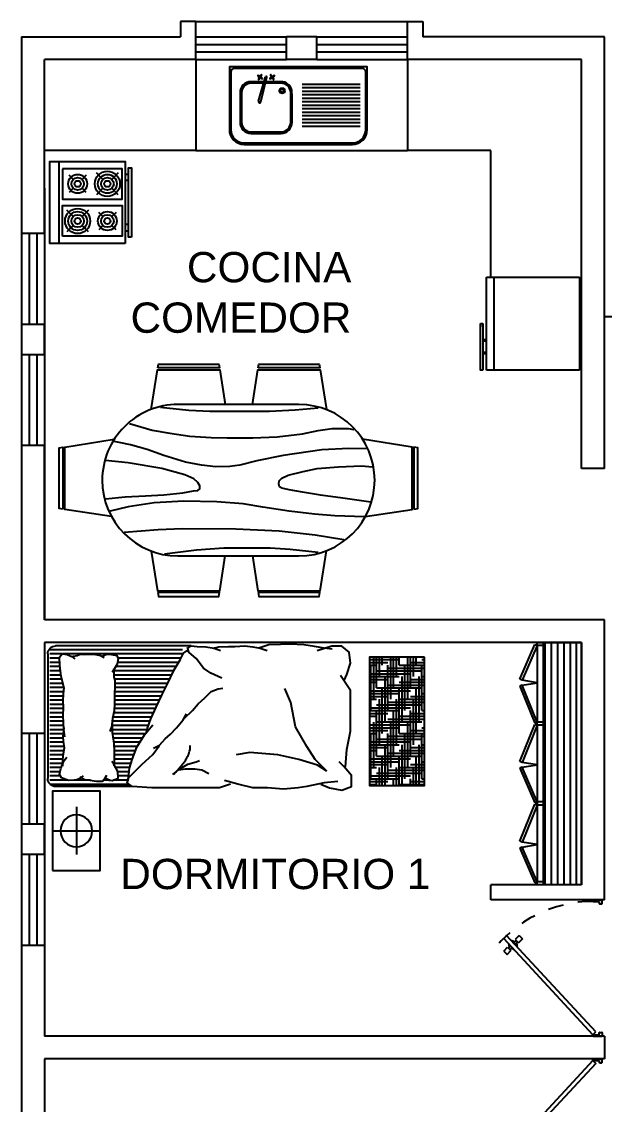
# Model space of a CAD drawing. Header units: inches. Extents: x 2 to 188, y -54 to 24.
# Drawn here: x 81.75 to 85.6, y 8.11 to 15.26 of the extents above; entities that cross this region are included whole.
import ezdxf

# ---------------------------------------------------------------- set-up
doc = ezdxf.new("R2010")
doc.units = ezdxf.units.IN
doc.header["$MEASUREMENT"] = 0
doc.linetypes.add('RAYITAS', pattern=[0.375, 0.25, -0.125])
doc.layers.add('artefactos', color=9, linetype='Continuous')
doc.layers.add('aux2', color=194, linetype='Continuous')
doc.styles.get("Standard").update_dxf_attribs({"font": 'arial.ttf'})

# ---------------------------------------------------------------- blocks, each defined once
blk = doc.blocks.new('*X3')
at = {"color": 0, "linetype": 'ByBlock'}
for p, q in [((19.525, 32.2039), (19.525, 32.675)), ((19.55, 32.5681), (19.55, 32.675)), ((19.575, 32.613), (19.575, 32.675)), ((19.6, 32.6143), (19.6, 32.675)), ((19.625, 32.6079), (19.625, 32.675)), ((19.65, 32.5979), (19.65, 32.675)), ((19.675, 32.5982), (19.675, 32.675)), ((19.7, 32.5959), (19.7, 32.675)), ((19.725, 32.5907), (19.725, 32.675)), ((19.75, 32.5888), (19.75, 32.675)), ((19.775, 32.5935), (19.775, 32.675)), ((19.8, 32.5961), (19.8, 32.675)), ((19.825, 32.5946), (19.825, 32.675)), ((19.85, 32.5928), (19.85, 32.675)), ((19.875, 32.594), (19.875, 32.675)), ((19.9, 32.5952), (19.9, 32.675)), ((19.925, 32.5964), (19.925, 32.675)), ((19.95, 32.5962), (19.95, 32.675)), ((19.975, 32.5953), (19.975, 32.675)), ((20, 32.5956), (20, 32.675)), ((20.025, 32.5965), (20.025, 32.675)), ((20.05, 32.5954), (20.05, 32.675)), ((20.075, 32.5936), (20.075, 32.675)), ((20.1, 32.5924), (20.1, 32.675)), ((20.125, 32.5981), (20.125, 32.675)), ((20.15, 32.6039), (20.15, 32.675)), ((20.175, 32.6091), (20.175, 32.675)), ((20.2, 32.6124), (20.2, 32.675)), ((20.225, 32.615), (20.225, 32.675)), ((20.25, 32.6166), (20.25, 32.675)), ((20.275, 32.6176), (20.275, 32.675)), ((20.3, 32.603), (20.3, 32.675)), ((20.325, 32.4463), (20.325, 32.675)), ((20.3, 32.4463), (20.3, 32.5977)), ((19.55, 32.4343), (19.55, 32.5303)), ((20.3, 31.8856), (20.3, 32.4463)), ((20.325, 31.8856), (20.325, 32.4463)), ((19.55, 32.3174), (19.55, 32.3584)), ((19.875, 32.0896), (19.875, 32.3038)), ((19.55, 32.2118), (19.55, 32.2984)), ((19.575, 32.2064), (19.575, 32.2699)), ((19.6, 32.2036), (19.6, 32.2711)), ((19.625, 32.2002), (19.625, 32.2836)), ((19.65, 32.1931), (19.65, 32.2915)), ((19.675, 32.1857), (19.675, 32.2903)), ((19.7, 32.1758), (19.7, 32.2903)), ((19.725, 32.1658), (19.725, 32.2904)), ((19.75, 32.155), (19.75, 32.2915)), ((19.775, 32.14), (19.775, 32.2932)), ((19.8, 32.1251), (19.8, 32.297)), ((19.825, 32.1086), (19.825, 32.3006)), ((19.85, 32.0972), (19.85, 32.3018)), ((19.9, 32.0801), (19.9, 32.3023)), ((19.925, 32.0696), (19.925, 32.2984)), ((19.95, 32.058), (19.95, 32.2932)), ((19.975, 32.0463), (19.975, 32.2898)), ((20, 32.0349), (20, 32.2886)), ((20.025, 32.0236), (20.025, 32.2884)), ((20.05, 32.0123), (20.05, 32.2884)), ((20.075, 31.9997), (20.075, 32.2878)), ((20.1, 31.9867), (20.1, 32.2869)), ((20.125, 31.9741), (20.125, 32.2865)), ((20.15, 31.9622), (20.15, 32.2891)), ((20.175, 31.9504), (20.175, 32.2923)), ((20.2, 31.9385), (20.2, 32.293)), ((20.225, 31.9244), (20.225, 32.2836)), ((20.25, 31.9094), (20.25, 32.2731)), ((20.275, 31.8951), (20.275, 32.2705))]:
    blk.add_line(p, q, dxfattribs=at)
blk = doc.blocks.new('MUEBLE CAMA')
at = {"layer": 'artefactos'}
for p, q in [((-0.4541, 0.0998), (0.3312, 0.0998)), ((-0.5041, -0.8033), (-0.5041, 0.0498)), ((0.3812, -0.4314), (0.3812, 0.0498))]:
    blk.add_line(p, q, dxfattribs=at)
at = {"layer": 'artefactos', "linetype": 'ByBlock'}
for p, q in [((0.6597, 0.0689), (0.6597, -0.2311)), ((0.5097, -0.0811), (0.8097, -0.0811))]:
    blk.add_line(p, q, dxfattribs=at)
blk.add_lwpolyline([(0.9097, 0.0689), (0.9097, -0.2311), (0.4097, -0.2311), (0.4097, 0.0689)], close=True, dxfattribs=at)
for points in [[(-0.235, -0.003), (-0.2796, 0.0071), (-0.314, 0.0152), (-0.3444, 0.0193), (-0.3829, 0.0233), (-0.4336, 0.0253), (-0.4538, 0.0091), (-0.4498, -0.0233), (-0.4376, -0.0517), (-0.4235, -0.072)], [(0.0689, -0.0091), (0.0223, -0.001), (-0.0223, 0.001), (-0.0648, 0.003), (-0.1216, 0.001), (-0.156, 0.003), (-0.2026, 0.001), (-0.2411, -0.003)], [(0.2521, 0.0037), (0.2168, 0.0051), (0.1864, 0.003), (0.1378, -0.0071), (0.0952, 0.001), (0.0669, 0.003), (0.0113, -0.0046)], [(0.314, -0.1227), (0.3303, -0.1024), (0.3404, -0.0801), (0.3424, -0.0314), (0.3262, 0.0132), (0.3059, 0.0253), (0.2674, 0.0172), (0.2168, -0.003), (0.1965, -0.0213)], [(-0.4376, -0.0454), (-0.4437, -0.0862), (-0.4518, -0.1044), (-0.4498, -0.1349), (-0.4518, -0.1795), (-0.4498, -0.2018), (-0.4437, -0.2322), (-0.4316, -0.2565)], [(0.3207, -0.1028), (0.3384, -0.1389), (0.3404, -0.1653), (0.3465, -0.2079), (0.3465, -0.2444), (0.3262, -0.2626), (0.31, -0.2728)], [(-0.4376, -0.2398), (-0.4518, -0.2707), (-0.4498, -0.3011), (-0.4437, -0.3356), (-0.4235, -0.3437), (-0.389, -0.3377), (-0.3586, -0.3194), (-0.3363, -0.3052)], [(0.3262, -0.2626), (0.3404, -0.287), (0.3424, -0.3093), (0.3282, -0.3437), (0.2857, -0.3417), (0.2411, -0.3174), (0.2229, -0.3032)], [(0.0344, -0.293), (-0.002, -0.3052), (-0.0486, -0.3113), (-0.0973, -0.3214), (-0.1398, -0.3235), (-0.1986, -0.3235), (-0.2533, -0.3255), (-0.2816, -0.3255), (-0.31, -0.3194), (-0.3384, -0.3194), (-0.3603, -0.3174)], [(0.2512, -0.3194), (0.2107, -0.3214), (0.158, -0.3214), (0.1094, -0.3194), (0.0689, -0.3133), (0.0405, -0.3093), (0.0122, -0.3093), (-0.0182, -0.3052)], [(0.3467, -0.4067), (0.2648, -0.4159), (0.2105, -0.4314), (0.133, -0.4624), (0.0554, -0.5089), (-0.0067, -0.5632)], [(0.3657, -1.0517), (0.3889, -0.9819), (0.3889, -0.8424), (0.3889, -0.6873), (0.3889, -0.5555), (0.3812, -0.4314), (0.3579, -0.4004), (0.3269, -0.4081), (0.2881, -0.4469), (0.2416, -0.4934), (0.1795, -0.5632), (0.1252, -0.602)], [(0.0469, -0.52), (0.0075, -0.5298), (-0.0442, -0.5495), (-0.118, -0.584), (-0.1943, -0.6184), (-0.2607, -0.6529), (-0.3542, -0.6972), (-0.4158, -0.7341), (-0.4576, -0.7563), (-0.4724, -0.776), (-0.4699, -0.7907)], [(0.1404, -0.5668), (0.1207, -0.6037), (0.0814, -0.6406), (0.0518, -0.6726), (0.0124, -0.712), (-0.0392, -0.7538), (-0.0762, -0.7735)], [(0.3055, -0.6956), (0.2975, -0.7013), (0.2897, -0.7072), (0.2823, -0.7132), (0.2751, -0.7194), (0.2682, -0.7255), (0.2615, -0.7314), (0.255, -0.7372), (0.2488, -0.7426), (0.2427, -0.7477), (0.2367, -0.7524), (0.2307, -0.7569), (0.2247, -0.7611), (0.2187, -0.7651), (0.2125, -0.7691), (0.206, -0.7729), (0.1993, -0.7768), (0.1923, -0.7807), (0.1847, -0.7845), (0.1766, -0.7881), (0.1677, -0.7914), (0.158, -0.7941), (0.1473, -0.7963), (0.1355, -0.7977), (0.1224, -0.7982)], [(0.2689, -0.7323), (0.2396, -0.7835), (0.225, -0.8348), (0.2176, -0.8568)], [(0.3055, -0.6883), (0.2762, -0.7249), (0.2689, -0.7689), (0.2689, -0.8275), (0.2762, -0.8714), (0.2982, -0.9153)], [(-0.4896, -0.783), (-0.5041, -0.8033), (-0.5012, -0.841), (-0.4983, -0.896), (-0.4896, -0.9482), (-0.4751, -0.9888)], [(-0.3014, -0.9975), (-0.3325, -0.9277), (-0.3635, -0.8811), (-0.4256, -0.8346), (-0.4643, -0.7881), (-0.4954, -0.7803)], [(-0.0466, -0.7587), (-0.0983, -0.8129), (-0.1401, -0.8473), (-0.1771, -0.8892), (-0.2164, -0.9286), (-0.2337, -0.9729), (-0.2386, -1.0024)], [(-0.4896, -0.9424), (-0.4983, -0.9772), (-0.5012, -1.0381), (-0.5012, -1.0787), (-0.5041, -1.1424), (-0.4983, -1.1917), (-0.4896, -1.2381), (-0.4751, -1.2816)], [(0.3502, -1.7264), (0.3579, -1.6411), (0.3812, -1.5325), (0.3889, -1.4782), (0.3967, -1.3852), (0.3889, -1.2844), (0.3889, -1.1913), (0.3657, -1.0983), (0.3424, -1.013)], [(0.2836, -1.6574), (0.2469, -1.5988), (0.2103, -1.4816), (0.181, -1.3498), (0.1663, -1.174), (0.181, -1.0862)], [(-0.4838, -1.6904), (-0.4896, -1.6411), (-0.5012, -1.5802), (-0.5099, -1.5135), (-0.5157, -1.4265), (-0.5128, -1.3657), (-0.5099, -1.2932), (-0.4896, -1.2294)], [(0.2836, -1.6574), (0.2103, -1.5842), (0.1297, -1.5329), (0.0052, -1.4597), (-0.1487, -1.4304), (-0.2366, -1.3938)], [(-0.2859, -1.7673), (-0.3247, -1.7828), (-0.3945, -1.806), (-0.4643, -1.7983), (-0.5031, -1.7518), (-0.5031, -1.6897), (-0.4876, -1.6432), (-0.4721, -1.5967)], [(0.3657, -1.6199), (0.3889, -1.6742), (0.4045, -1.7518), (0.3812, -1.8138), (0.3114, -1.8138), (0.2571, -1.7673), (0.226, -1.7362)], [(0.2571, -1.775), (0.1485, -1.7828), (0.0321, -1.806), (-0.1308, -1.806), (-0.2239, -1.806), (-0.317, -1.744)]]:
    blk.add_lwpolyline(points, dxfattribs=at)
blk.add_circle((0.6597, -0.0811), 0.1, dxfattribs=at)
at = {"layer": 'artefactos'}
for centre, start, end in [((-0.4541, 0.0498), 90, 180), ((0.3312, 0.0498), 0, 90)]:
    blk.add_arc(centre, 0.05, start, end, dxfattribs=at)
at = {"layer": 'artefactos', "color": 8, "linetype": 'ByBlock', "xscale": -1.058823529411768, "yscale": 1.058823529411768, "zscale": 1.058823529411761}
blk.add_blockref('*X3', (21.0409, -34.5112), dxfattribs=at)
blk = doc.blocks.new('mesa')
at = {"layer": 'artefactos', "linetype": 'Continuous'}
for p, q in [((686.304, 610.0734), (685.4912, 610.0734)), ((684.9832, 609.5654), (684.9832, 609.5654)), ((686.812, 609.5654), (686.812, 609.5654)), ((685.4912, 609.0574), (686.304, 609.0574)), ((685.4912, 609.0574), (685.4912, 609.0574))]:
    blk.add_line(p, q, dxfattribs=at)
at = {"layer": 'artefactos', "linetype": 'ByBlock'}
for points in [[(685.8037, 610.0734), (685.7672, 610.307), (685.3489, 610.307), (685.307, 610.0388)], [(685.7651, 610.3197), (685.7612, 610.3451), (685.3548, 610.3451), (685.3508, 610.3197), (685.7651, 610.3197)], [(686.4828, 610.0409), (686.4412, 610.307), (686.0229, 610.307), (685.9865, 610.0734)], [(686.4392, 610.3197), (686.4353, 610.345), (686.0289, 610.345), (686.0249, 610.3197), (686.4392, 610.3197)], [(685.3631, 610.0514), (685.5512, 610.0311), (685.6846, 610.0204), (685.9953, 610.0204), (686.1799, 610.0347), (686.3942, 610.0609)], [(685.1893, 609.9644), (685.3833, 609.9335), (685.6238, 609.9073), (685.9155, 609.8942), (686.2763, 609.8906), (686.437, 609.8978), (686.6656, 609.9168)], [(685.0459, 609.8099), (684.7324, 609.7609), (684.7324, 609.3426), (685.0639, 609.2908)], [(685.0523, 609.8109), (685.25, 609.8037), (685.3869, 609.7942), (685.5572, 609.7739), (685.7346, 609.7466), (685.8655, 609.7239), (686.0429, 609.7096), (686.2632, 609.7061), (686.4644, 609.7168), (686.6382, 609.743), (686.7585, 609.7739)], [(686.7493, 609.8099), (687.0629, 609.7609), (687.0629, 609.3426), (686.7314, 609.2908)], [(684.7196, 609.7588), (684.6943, 609.7549), (684.6943, 609.3485), (684.7196, 609.3445), (684.7196, 609.7588)], [(685.0083, 609.7132), (685.1964, 609.687), (685.3464, 609.6668), (685.4667, 609.6465), (685.5572, 609.6299), (685.6072, 609.6192), (685.6215, 609.6096), (685.6274, 609.593), (685.6238, 609.5692), (685.6072, 609.5525), (685.5643, 609.5322), (685.4631, 609.5061), (685.3702, 609.4858), (685.2262, 609.4763), (685.0726, 609.4691), (684.9988, 609.4763)], [(687.0756, 609.7588), (687.1009, 609.7549), (687.1009, 609.3485), (687.0756, 609.3445), (687.0756, 609.7588)], [(686.7895, 609.6894), (686.6585, 609.6763), (686.5216, 609.6704), (686.3977, 609.6632), (686.2703, 609.6501), (686.2001, 609.637), (686.1703, 609.6334), (686.156, 609.6227), (686.156, 609.6025), (686.1703, 609.5799), (686.1965, 609.5561), (686.2572, 609.5299), (686.4108, 609.4858), (686.6382, 609.4489), (686.7895, 609.4322)], [(685.0321, 609.356), (685.1559, 609.3525), (685.3369, 609.362), (685.5976, 609.3989), (685.775, 609.4358), (685.8882, 609.4656), (685.956, 609.4727), (686.0489, 609.4763), (686.1465, 609.4656), (686.2537, 609.4453), (686.3977, 609.3989), (686.5109, 609.3584), (686.6216, 609.3286), (686.699, 609.312), (686.7323, 609.3048)], [(686.6287, 609.1846), (686.4775, 609.2286), (686.3573, 609.2489), (686.2239, 609.2691), (686.0798, 609.2786), (685.9727, 609.2822), (685.8012, 609.2822), (685.6381, 609.2751), (685.4667, 609.2548), (685.3631, 609.2322), (685.269, 609.2179), (685.1619, 609.2179), (685.1226, 609.2251)], [(685.8037, 609.0574), (685.7672, 608.8239), (685.3489, 608.8239), (685.307, 609.092)], [(685.3631, 609.081), (685.5167, 609.0953), (685.6881, 609.1048), (686.0894, 609.1048), (686.2299, 609.0977), (686.4204, 609.0774)], [(686.4828, 609.0899), (686.4412, 608.8239), (686.0229, 608.8239), (685.9865, 609.0574)], [(685.7651, 608.8111), (685.7612, 608.7858), (685.3548, 608.7858), (685.3508, 608.8111), (685.7651, 608.8111)], [(686.4392, 608.8111), (686.4353, 608.7858), (686.0289, 608.7858), (686.0249, 608.8111), (686.4392, 608.8111)]]:
    blk.add_lwpolyline(points, dxfattribs=at)
for centre, start, end in [((685.4912, 609.5654), 90, 180), ((686.304, 609.5654), 0, 90), ((685.4912, 609.5654), 180, 270), ((686.304, 609.5654), 270, 0)]:
    blk.add_arc(centre, 0.508, start, end, dxfattribs=at)
blk = doc.blocks.new('lp2')
at = {"layer": 'artefactos'}
for p, q in [((-0.2193, -0.1948), (-0.0606, -0.2343)), ((-0.2154, -0.1803), (-0.0582, -0.2254)), ((-0.1861, -0.3981), (-0.1431, -0.3961))]:
    blk.add_line(p, q, dxfattribs=at)
blk.add_lwpolyline([(-0.4938, -0.0877), (-0.4938, -0.7874, 0.414214), (-0.3988, -0.8824), (0.0066, -0.8824), (0.0066, 0.0073), (-0.3988, 0.0073, 0.414214)], format="xyb", close=True, dxfattribs=at)
for points in [[(-0.0887, -0.2167), (-0.0887, -0.1328, 0.414214), (-0.16, -0.0616), (-0.351, -0.0616, 0.414214), (-0.4223, -0.1328), (-0.4223, -0.3269, 0.414214), (-0.351, -0.3981), (-0.1861, -0.3981)], [(-0.1431, -0.3961, 0.345881), (-0.0887, -0.3269), (-0.0887, -0.2273)]]:
    blk.add_lwpolyline(points, format="xyb", dxfattribs=at)
for centre, radius, start, end in [((-0.2176, -0.1875), 0.00751, 72.47533, 257.52467), ((-0.0594, -0.2299), 0.00461, 255, 75)]:
    blk.add_arc(centre, radius, start, end, dxfattribs=at)
at = {"layer": 'aux2', "linetype": 'Continuous'}
for p, q in [((-0.0733, -0.1843), (-0.0663, -0.1893)), ((-0.0705, -0.1803), (-0.0635, -0.1852)), ((-0.0652, -0.1951), (-0.0702, -0.2021)), ((-0.0612, -0.1979), (-0.0661, -0.2049)), ((-0.0527, -0.1772), (-0.0576, -0.1842)), ((-0.0554, -0.1969), (-0.0483, -0.2018)), ((-0.0487, -0.18), (-0.0536, -0.187)), ((-0.0526, -0.1928), (-0.0455, -0.1978)), ((-0.0733, -0.2754), (-0.0663, -0.2705)), ((-0.0705, -0.2794), (-0.0635, -0.2745)), ((-0.0652, -0.2646), (-0.0702, -0.2576)), ((-0.0612, -0.2618), (-0.0661, -0.2548)), ((-0.0527, -0.2826), (-0.0576, -0.2755)), ((-0.0554, -0.2628), (-0.0483, -0.2579)), ((-0.0487, -0.2797), (-0.0536, -0.2727)), ((-0.0526, -0.2669), (-0.0455, -0.2619)), ((-0.3749, -0.4632), (-0.3749, -0.837)), ((-0.3523, -0.4632), (-0.3523, -0.837)), ((-0.3297, -0.4632), (-0.3297, -0.837)), ((-0.3071, -0.4632), (-0.3071, -0.837)), ((-0.2846, -0.4632), (-0.2846, -0.837)), ((-0.262, -0.4632), (-0.262, -0.837)), ((-0.2394, -0.4632), (-0.2394, -0.837)), ((-0.2168, -0.4632), (-0.2168, -0.837)), ((-0.1943, -0.4632), (-0.1943, -0.837)), ((-0.1717, -0.4632), (-0.1717, -0.837)), ((-0.1491, -0.4632), (-0.1491, -0.837)), ((-0.1266, -0.4632), (-0.1266, -0.837)), ((-0.104, -0.4632), (-0.104, -0.837))]:
    blk.add_line(p, q, dxfattribs=at)
blk.add_lwpolyline([(-0.4843, -0.0877), (-0.4843, -0.7874, 0.414214), (-0.3988, -0.8729), (-0.0266, -0.8729, 0.414214), (-0.0029, -0.8492), (-0.0029, -0.0259, 0.414214), (-0.0266, -0.0022), (-0.3988, -0.0022, 0.414214)], format="xyb", close=True, dxfattribs=at)
for points in [[(-0.0982, -0.2139), (-0.0982, -0.1328, 0.414214), (-0.16, -0.0711), (-0.351, -0.0711, 0.414214), (-0.4128, -0.1328), (-0.4128, -0.3269, 0.414214), (-0.351, -0.3886), (-0.1691, -0.3886)], [(-0.1691, -0.3886), (-0.16, -0.3886, 0.414214), (-0.0982, -0.3269), (-0.0982, -0.2249)]]:
    blk.add_lwpolyline(points, format="xyb", dxfattribs=at)
for centre, radius in [((-0.0594, -0.191), 0.00362), ((-0.0594, -0.2687), 0.00362), ((-0.1473, -0.3332), 0.0177), ((-0.1473, -0.3332), 0.0108)]:
    blk.add_circle(centre, radius, dxfattribs=at)
for centre, radius, start, end in [((-0.0719, -0.1823), 0.00246, 55, 235), ((-0.0682, -0.2035), 0.00246, 145, 325), ((-0.0695, -0.1928), 0.00484, 332.29389, 47.70611), ((-0.0612, -0.1809), 0.00484, 242.29389, 317.70611), ((-0.0576, -0.2012), 0.00484, 62.29389, 137.70611), ((-0.0493, -0.1893), 0.00484, 152.29389, 227.70611), ((-0.0507, -0.1786), 0.00246, 325, 145), ((-0.0469, -0.1998), 0.00246, 235, 55), ((-0.0719, -0.2774), 0.00246, 125, 305), ((-0.0682, -0.2562), 0.00246, 35, 215), ((-0.0695, -0.2669), 0.00484, 312.29389, 27.70611), ((-0.0612, -0.2788), 0.00484, 42.29389, 117.70611), ((-0.0576, -0.2585), 0.00484, 222.29389, 297.70611), ((-0.0493, -0.2704), 0.00484, 132.29389, 207.70611), ((-0.0469, -0.2599), 0.00246, 305, 125), ((-0.0507, -0.2811), 0.00246, 215, 35)]:
    blk.add_arc(centre, radius, start, end, dxfattribs=at)
blk = doc.blocks.new('cocina_pl2')
at = {"layer": 'artefactos'}
for p, q in [((0, -0.061), (0.5296, -0.061)), ((0.1161, -0.1514), (0.0747, -0.11)), ((0.1735, -0.1514), (0.2149, -0.11)), ((0.3561, -0.1514), (0.3289, -0.1242)), ((0.4135, -0.1514), (0.4407, -0.1242)), ((0.0747, -0.2503), (0.1161, -0.2089)), ((0.2149, -0.2503), (0.1735, -0.2089)), ((0.3289, -0.236), (0.3561, -0.2089)), ((0.4407, -0.236), (0.4135, -0.2089)), ((0.1161, -0.3435), (0.0889, -0.3163)), ((0.1735, -0.3435), (0.2007, -0.3163)), ((0.3561, -0.3435), (0.3147, -0.3021)), ((0.4135, -0.3435), (0.4549, -0.3021)), ((0.0889, -0.4281), (0.1161, -0.4009)), ((0.2007, -0.4281), (0.1735, -0.4009)), ((0.3147, -0.4423), (0.3561, -0.4009)), ((0.4549, -0.4423), (0.4135, -0.4009)), ((0.0819, -0.4877), (0.0819, -0.508)), ((0.1226, -0.508), (0.1226, -0.4877)), ((0.407, -0.508), (0.407, -0.4877)), ((0.4477, -0.4877), (0.4477, -0.508))]:
    blk.add_line(p, q, dxfattribs=at)
for points in [[(0, -0.4877), (0, 0), (0.5296, 0), (0.5296, -0.4877)], [(0.0469, -0.0823), (0.2442, -0.0823), (0.2442, -0.4667), (0.0469, -0.4667)], [(0.4827, -0.0823), (0.2854, -0.0823), (0.2854, -0.4667), (0.4827, -0.4667)], [(0.0406, -0.5283), (0.0406, -0.508), (0.489, -0.508), (0.489, -0.5283)]]:
    blk.add_lwpolyline(points, close=True, dxfattribs=at)
for centre, radius in [((0.1448, -0.1801), 0.0813), ((0.3848, -0.1801), 0.061), ((0.1448, -0.3722), 0.061), ((0.3848, -0.3722), 0.0813)]:
    blk.add_circle(centre, radius, dxfattribs=at)
at = {"layer": 'aux2', "linetype": 'Continuous'}
for centre, radius in [((0.1448, -0.1801), 0.061), ((0.1448, -0.1801), 0.0406), ((0.3848, -0.1801), 0.0406), ((0.1448, -0.1801), 0.0203), ((0.3848, -0.1801), 0.0203), ((0.1448, -0.3722), 0.0406), ((0.3848, -0.3722), 0.061), ((0.3848, -0.3722), 0.0406), ((0.1448, -0.3722), 0.0203), ((0.3848, -0.3722), 0.0203)]:
    blk.add_circle(centre, radius, dxfattribs=at)
blk = doc.blocks.new('refri_pl')
at = {"layer": 'artefactos'}
for p, q in [((-0.5996, 0.6), (0, 0.6)), ((-0.5996, 0), (-0.5996, 0.6)), ((-0.0496, 0.6), (-0.0496, 0)), ((0, 0.6), (0, 0)), ((0.0398, 0.2998), (0.0398, 0.3198)), ((0, 0), (-0.5996, 0))]:
    blk.add_line(p, q, dxfattribs=at)
for points in [[(0.0239, 0.2998), (0.0239, 0.6006)], [(0.0239, 0.6006), (0.0398, 0.6006), (0.0398, 0.3002)], [(0, 0.4948), (0.0239, 0.4948)], [(0, 0.4868), (0.0239, 0.4868)], [(0, 0.4133), (0.0239, 0.4133)], [(0, 0.4052), (0.0239, 0.4052)], [(0.0398, 0.2998), (0.0239, 0.2998)]]:
    blk.add_lwpolyline(points, dxfattribs=at)
blk = doc.blocks.new('CL3')
at = {"layer": 'artefactos'}
for p, q in [((0, 0), (-2.453, 0)), ((-2.453, 0), (-2.453, -0.45)), ((0, -0.45), (0, 0)), ((0, -0.054), (-2.453, -0.054)), ((0, -0.118), (-2.453, -0.118)), ((0, -0.181), (-2.453, -0.181)), ((0, -0.245), (-2.453, -0.245)), ((0, -0.308), (-2.453, -0.308)), ((0, -0.372), (-2.453, -0.372)), ((-2.453, -0.388), (-2.423, -0.388)), ((-2.453, -0.388), (-0.838, -0.388)), ((-2.423, -0.388), (-2.423, -0.45)), ((-1.646, -0.388), (-1.615, -0.388)), ((-1.646, -0.388), (-1.646, -0.45)), ((-1.615, -0.388), (-1.615, -0.45)), ((-0.838, -0.388), (-0.808, -0.388)), ((-0.838, -0.388), (-0.838, -0.45)), ((-0.808, -0.388), (-0.808, -0.45)), ((-0.808, -0.388), (-0.031, -0.388)), ((-0.031, -0.388), (0, -0.388)), ((-0.031, -0.388), (-0.031, -0.45)), ((-2.453, -0.45), (-2.423, -0.45)), ((-2.432, -0.473), (-2.423, -0.45)), ((-2.081, -0.626), (-2.432, -0.473)), ((-0.838, -0.45), (-2.423, -0.45)), ((-2.423, -0.45), (-2.072, -0.603)), ((-2.072, -0.603), (-2.047, -0.45)), ((-2.047, -0.45), (-2.022, -0.603)), ((-1.646, -0.45), (-2.022, -0.603)), ((-2.012, -0.626), (-1.636, -0.473)), ((-1.636, -0.473), (-1.646, -0.45)), ((-1.646, -0.45), (-1.615, -0.45)), ((-1.624, -0.473), (-1.615, -0.45)), ((-1.274, -0.626), (-1.624, -0.473)), ((-1.615, -0.45), (-1.264, -0.603)), ((-1.264, -0.603), (-1.239, -0.45)), ((-1.239, -0.45), (-1.214, -0.603)), ((-0.838, -0.45), (-1.214, -0.603)), ((-1.205, -0.626), (-0.829, -0.473)), ((-0.838, -0.45), (-0.808, -0.45)), ((-0.829, -0.473), (-0.838, -0.45)), ((-0.817, -0.473), (-0.808, -0.45)), ((-0.441, -0.626), (-0.817, -0.473)), ((-0.031, -0.45), (-0.808, -0.45)), ((-0.808, -0.45), (-0.432, -0.603)), ((-0.432, -0.603), (-0.407, -0.45)), ((-0.407, -0.45), (-0.382, -0.603)), ((-0.031, -0.45), (-0.382, -0.603)), ((-0.372, -0.626), (-0.021, -0.473)), ((-0.031, -0.45), (0, -0.45)), ((-0.021, -0.473), (-0.031, -0.45)), ((-2.072, -0.603), (-2.081, -0.626)), ((-2.022, -0.603), (-2.012, -0.626)), ((-1.264, -0.603), (-1.274, -0.626)), ((-1.214, -0.603), (-1.205, -0.626)), ((-0.432, -0.603), (-0.441, -0.626)), ((-0.382, -0.603), (-0.372, -0.626))]:
    blk.add_line(p, q, dxfattribs=at)
blk = doc.blocks.new('*U25')
at = {"layer": 'artefactos'}
for p, q in [((0.0113, 0.0338), (0.7171, 0.6895)), ((0.0325, 0.0125), (0.7383, 0.6683)), ((0.6248, 0.6892), (0.6007, 0.6651)), ((0.6007, 0.6651), (0.6287, 0.6371)), ((0.6248, 0.6892), (0.6528, 0.6612)), ((0.6528, 0.6612), (0.6287, 0.6371)), ((0.675, 0.6532), (0.6367, 0.6149)), ((0.675, 0.6532), (0.6778, 0.6503)), ((0.7383, 0.6683), (0.7171, 0.6895)), ((0.6367, 0.6149), (0.6396, 0.6121)), ((0.6637, 0.588), (0.6608, 0.5908)), ((0.7019, 0.6262), (0.6637, 0.588)), ((0.7099, 0.604), (0.6858, 0.5799)), ((0.7138, 0.552), (0.6858, 0.5799)), ((0.7019, 0.6262), (0.699, 0.6291)), ((0.7379, 0.5761), (0.7099, 0.604)), ((0.7379, 0.5761), (0.7138, 0.552)), ((0, 0.0308), (0, -0.0308)), ((0.0083, 0.0338), (0.003, 0.0338)), ((0.0113, 0.0338), (0.0325, 0.0125)), ((0.0113, 0.0308), (0.0113, -0.0112)), ((0.9887, 0.0308), (0.9887, -0.0112)), ((0.9917, 0.0338), (0.997, 0.0338)), ((1, 0.0308), (1, -0.0308)), ((0.0252, -0.0338), (0.003, -0.0338)), ((0.0113, -0.0112), (0.0252, -0.0112)), ((0.0282, -0.0142), (0.0282, -0.0308)), ((0.9718, -0.0142), (0.9718, -0.0308)), ((0.9887, -0.0112), (0.9748, -0.0112)), ((0.9748, -0.0338), (0.997, -0.0338))]:
    blk.add_line(p, q, dxfattribs=at)
at = {"layer": 'artefactos', "linetype": 'RAYITAS', "ltscale": 0.15}
blk.add_arc((0.0613, 0.0338), 0.9279, 0, 53.32906, dxfattribs=at)
at = {"layer": 'artefactos'}
for centre, radius, start, end in [((0.6244, 0.6291), 0.0188, 310.96801, 53.15744), ((0.6608, 0.6655), 0.0188, 216.84256, 319.03199), ((0.6778, 0.5757), 0.0188, 36.84256, 139.03199), ((0.7142, 0.6121), 0.0188, 130.96801, 233.15744), ((0.003, 0.0308), 0.003, 90, 180), ((0.0083, 0.0308), 0.003, 0, 90), ((0.9917, 0.0308), 0.003, 90, 180), ((0.997, 0.0308), 0.003, 0, 90), ((0.003, -0.0308), 0.003, 180, 270), ((0.0252, -0.0142), 0.003, 0, 90), ((0.0252, -0.0308), 0.003, 270, 0), ((0.9748, -0.0142), 0.003, 90, 180), ((0.9748, -0.0308), 0.003, 180, 270), ((0.997, -0.0308), 0.003, 270, 0)]:
    blk.add_arc(centre, radius, start, end, dxfattribs=at)

msp = doc.modelspace()

# ---------------------------------------------------------------- hatches: boundary and pattern name
h = msp.add_hatch()
h.set_pattern_fill('HOUND', color=8, scale=0.3)
h.set_pattern_definition([(0, (13.596968, 2.006788), (0.075, 0.01875), [0.3, -0.15]), (90, (13.596968, 2.006788), (-0.01875, -0.075), [0.3, -0.15])])
h.paths.add_polyline_path([(84.413, 11.0592), (84.0512, 11.0592), (84.0512, 10.2124), (84.413, 10.2124)])

# ---------------------------------------------------------------- linework, layer by layer
at = {"color": 5}
for p, q in [((82.9023, 15.2568), (82.8023, 15.2568)), ((82.8023, 15.2568), (82.8023, 15.1568)), ((82.9023, 15.1568), (82.9023, 15.2568)), ((84.3023, 15.1568), (84.3023, 15.2568)), ((84.3023, 15.2568), (84.4023, 15.2568)), ((84.4023, 15.2568), (84.4023, 15.1568)), ((81.7523, 15.1568), (81.7523, 13.8568)), ((81.7523, 15.1568), (82.8023, 15.1568)), ((82.9023, 15.0068), (82.9023, 15.1568)), ((83.7023, 15.1568), (83.5023, 15.1568)), ((83.5023, 15.0068), (83.5023, 15.1568)), ((83.7023, 15.0068), (83.7023, 15.1568)), ((84.3023, 15.0068), (84.3023, 15.1568)), ((85.6023, 15.1568), (84.4023, 15.1568)), ((85.6023, 12.3068), (85.6023, 15.1568)), ((82.9023, 15.0068), (81.9023, 15.0068)), ((81.9023, 13.8568), (81.9023, 15.0068)), ((83.7023, 15.0068), (83.5023, 15.0068)), ((85.4523, 15.0068), (84.3023, 15.0068)), ((85.4523, 12.3068), (85.4523, 15.0068)), ((81.7523, 13.2568), (81.7523, 13.0568)), ((81.9023, 13.2568), (81.7523, 13.2568)), ((81.9023, 13.2568), (81.9023, 13.0568)), ((81.9023, 13.0568), (81.9023, 13.2568)), ((81.9023, 13.0568), (81.7523, 13.0568)), ((81.7523, 12.4568), (81.7523, 10.5568)), ((81.9023, 12.4568), (81.7523, 12.4568)), ((81.9023, 11.3068), (81.9023, 12.4568)), ((81.9023, 12.4568), (81.9023, 11.3068)), ((85.6023, 12.3068), (85.4523, 12.3068)), ((85.6023, 11.3068), (81.9023, 11.3068)), ((85.6023, 11.3068), (85.4523, 11.3068)), ((85.6023, 9.4568), (85.6023, 11.3068)), ((85.4523, 11.1568), (81.9023, 11.1568)), ((85.4523, 9.5568), (85.4523, 11.1568)), ((81.9023, 10.5568), (81.7523, 10.5568)), ((81.7523, 9.9568), (81.7523, 9.7568)), ((81.7523, 9.9568), (81.7523, 9.7568)), ((81.9023, 9.9568), (81.7523, 9.9568)), ((81.9023, 9.9568), (81.9023, 9.7568)), ((81.9023, 9.9568), (81.9023, 9.7568)), ((81.9023, 9.7568), (81.9023, 9.9568)), ((81.9023, 9.7568), (81.7523, 9.7568)), ((84.8523, 9.4568), (84.8523, 9.5568)), ((85.4523, 9.5568), (84.8523, 9.5568)), ((85.6023, 9.4568), (84.8523, 9.4568)), ((81.7523, 9.1568), (81.7523, 7.8068)), ((81.9023, 9.1568), (81.7523, 9.1568)), ((81.9023, 9.1568), (81.9023, 8.5568)), ((85.6023, 8.5568), (81.9023, 8.5568)), ((85.6023, 8.5568), (85.6023, 8.4068)), ((81.9023, 8.4068), (81.9023, 7.8068)), ((85.6023, 8.4068), (81.9023, 8.4068))]:
    msp.add_line(p, q, dxfattribs=at)
at = {"color": 1}
for p, q in [((82.9023, 15.2568), (84.3023, 15.2568)), ((82.9023, 15.1068), (83.5023, 15.1068)), ((83.7023, 15.1068), (84.3023, 15.1068)), ((82.9023, 15.0568), (83.5023, 15.0568)), ((83.7023, 15.0568), (84.3023, 15.0568)), ((81.8023, 13.8568), (81.8023, 13.2568)), ((81.8523, 13.8568), (81.8523, 13.2568)), ((81.8023, 13.0568), (81.8023, 12.4568)), ((81.8523, 13.0568), (81.8523, 12.4568)), ((81.8023, 10.5568), (81.8023, 9.9568)), ((81.8523, 10.5568), (81.8523, 9.9568)), ((81.8023, 9.7568), (81.8023, 9.1568)), ((81.8523, 9.7568), (81.8523, 9.1568))]:
    msp.add_line(p, q, dxfattribs=at)
at = {"color": 2}
for p, q in [((82.9023, 15.1568), (83.5023, 15.1568)), ((83.7023, 15.1568), (84.3023, 15.1568)), ((82.9023, 15.0068), (83.5023, 15.0068)), ((83.7023, 15.0068), (84.3023, 15.0068)), ((81.7523, 13.8568), (81.7523, 13.2568)), ((81.9023, 13.8568), (81.9023, 13.2568)), ((81.7523, 13.0568), (81.7523, 12.4568)), ((81.9023, 13.0568), (81.9023, 12.4568)), ((81.7523, 10.5568), (81.7523, 9.9568)), ((81.9023, 10.5568), (81.9023, 9.9568)), ((81.7523, 9.7568), (81.7523, 9.1568)), ((81.9023, 9.7568), (81.9023, 9.1568))]:
    msp.add_line(p, q, dxfattribs=at)
for p, q in [((82.9023, 15.0068), (82.9023, 14.4068)), ((84.3023, 15.0068), (84.3023, 14.4068)), ((82.9023, 14.4068), (81.9023, 14.4068)), ((82.9023, 14.4068), (84.3023, 14.4068)), ((84.8523, 14.4068), (84.3023, 14.4068)), ((84.8523, 13.5695), (84.8523, 14.4068)), ((81.9023, 14.1568), (81.9023, 13.8568)), ((81.9023, 13.8568), (81.7523, 13.8568)), ((81.9023, 11.1568), (81.9023, 10.5568))]:
    msp.add_line(p, q)
at = {"color": 8, "linetype": 'RAYITAS'}
msp.add_line((87.0523, 13.6068), (85.6023, 13.6068), dxfattribs=at)
at = {"color": 8}
msp.add_line((86.6023, 13.3068), (85.6023, 13.3068), dxfattribs=at)
msp.add_lwpolyline([(86.6023, 13.3068), (85.6023, 13.3068)])
msp.add_lwpolyline([(84.413, 11.0592), (84.0512, 11.0592), (84.0512, 10.2124), (84.413, 10.2124)], close=True, dxfattribs=at)

# ---------------------------------------------------------------- block references
at = {"color": 5, "xscale": -0.6521484488667962, "yscale": 0.6521484488667962, "zscale": 0.6521484488667962, "rotation": 270}
msp.add_blockref('CL3', (85.4523, 11.1568), dxfattribs=at)
at = {"layer": 'artefactos'}
for name, p, xscale, yscale, zscale, rotation in [('lp2', (83.1322, 14.9512), 1.023080057818073, 1.023080057818073, 1.023080057818073, 90.00000000000001), ('cocina_pl2', (81.9381, 13.792), 1.023080057818073, 1.023080057818073, 1.023080057818073, 90.00000000000001), ('refri_pl', (84.8244, 13.5695), 1.023080057818073, 1.023080057818073, 1.023080057818073, 180), ('mesa', (758.2788, 612.1928), 0.9842491141814395, 0.9842491141814395, 0.9842491141814395, 180), ('MUEBLE CAMA', (82.029, 10.6054), -1.049384850851945, 1.049384850851945, 1.049384850851945, 90), ('*U25', (85.5576, 8.5568), 0.8999904120752611, 0.8999904120752611, 0.8999904120752611, 89.99999999999935), ('*U25', (85.5576, 8.4068), -0.8999904120752611, 0.8999904120752611, 0.8999904120752611, 90)]:
    msp.add_blockref(name, p, dxfattribs=dict(at, xscale=xscale, yscale=yscale, zscale=zscale, rotation=rotation))

# ---------------------------------------------------------------- texts
at = {"char_height": 0.2, "attachment_point": 3}
for s, insert in [('COCINA\\PCOMEDOR', (83.9309, 13.7356)), ('DORMITORIO 1', (84.4529, 9.7282))]:
    msp.add_mtext(s, dxfattribs=dict(at, insert=insert))

doc.saveas('drawing.dxf')
